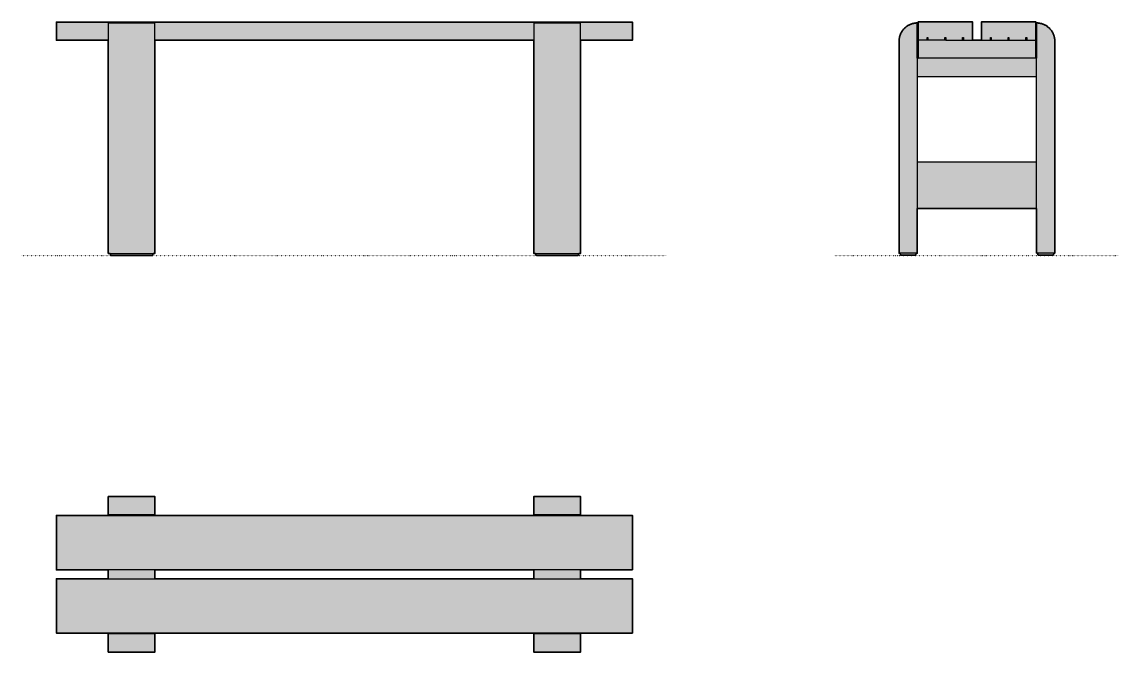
# Model space of a CAD drawing. Header units: millimetres. Extents: x 0 to 2114, y -765 to 450.
import ezdxf

# ---------------------------------------------------------------- set-up
doc = ezdxf.new("R2010")
doc.units = ezdxf.units.MM
doc.linetypes.add('Dots', pattern=[1, 0, -1])
doc.layers.add('Blocks', color=7, linetype='Continuous')
doc.layers.add('Blocks$Fill', color=7, linetype='Continuous', true_color=0xffffff)
for name, color, linetype, lineweight, true_color in [('Blocks$Inner', 7, 'Continuous', 25, 0x007f00), ('Blocks$Outline', 7, 'Continuous', 35, 0xff3f3f), ('Groud', 7, 'Dots', 25, 0x243775)]:
    doc.layers.add(name, color=color, linetype=linetype, lineweight=lineweight, true_color=true_color)

# ---------------------------------------------------------------- blocks, each defined once
blk = doc.blocks.new('Weekday Bench 111 Side')
at = {"layer": 'Blocks$Fill'}
h = blk.add_hatch(color=256, dxfattribs=at)
h.paths.add_polyline_path([(160.4, 380.4), (158.9, 380.4), (158.9, 448.4), (157.7, 448.4), (156.5, 448.4), (155.3, 448.3), (154.1, 448.1), (152.9, 447.9), (151.7, 447.7), (150.6, 447.4), (149.4, 447.1), (148.3, 446.8), (147.1, 446.4), (146, 446), (144.9, 445.5), (143.8, 445.1), (142.8, 444.5), (141.7, 444), (140.7, 443.3), (139.7, 442.7), (138.7, 442), (137.7, 441.3), (136.8, 440.6), (135.9, 439.8), (135, 439), (134.1, 438.2), (133.3, 437.3), (132.5, 436.4), (131.7, 435.5), (131, 434.6), (130.3, 433.6), (129.6, 432.6), (128.9, 431.6), (128.3, 430.6), (127.8, 429.5), (127.2, 428.5), (126.8, 427.4), (126.3, 426.3), (125.9, 425.2), (125.5, 424), (125.2, 422.9), (124.8, 421.7), (124.6, 420.6), (124.4, 419.4), (124.2, 418.2), (124, 417), (123.9, 415.8), (123.9, 414.6), (123.9, 4.4), (125.9, 4.4), (126.3, 1.7), (126.3, 1.6), (126.3, 1.6), (126.3, 1.5), (126.3, 1.5), (126.4, 1.4), (126.4, 1.4), (126.4, 1.3), (126.4, 1.3), (126.4, 1.2), (126.5, 1.2), (126.5, 1.1), (126.5, 1.1), (126.6, 1.1), (126.6, 1), (126.6, 1), (126.6, 0.9), (126.7, 0.9), (126.7, 0.9), (126.8, 0.8), (126.8, 0.8), (126.8, 0.8), (126.9, 0.7), (126.9, 0.7), (127, 0.7), (127, 0.7), (127, 0.6), (127.1, 0.6), (127.1, 0.6), (127.2, 0.6), (127.2, 0.5), (127.3, 0.5), (127.3, 0.5), (127.4, 0.5), (127.4, 0.5), (127.5, 0.5), (127.5, 0.5), (127.6, 0.5), (127.6, 0.5), (127.7, 0.4), (127.7, 0.4), (155, 0.4), (155, 0.4), (155.1, 0.5), (155.1, 0.5), (155.2, 0.5), (155.2, 0.5), (155.3, 0.5), (155.3, 0.5), (155.4, 0.5), (155.4, 0.5), (155.5, 0.6), (155.5, 0.6), (155.6, 0.6), (155.6, 0.6), (155.7, 0.6), (155.7, 0.7), (155.8, 0.7), (155.8, 0.7), (155.9, 0.8), (155.9, 0.8), (155.9, 0.8), (156, 0.9), (156, 0.9), (156, 0.9), (156.1, 1), (156.1, 1), (156.1, 1), (156.2, 1.1), (156.2, 1.1), (156.2, 1.2), (156.3, 1.2), (156.3, 1.3), (156.3, 1.3), (156.3, 1.4), (156.3, 1.4), (156.4, 1.5), (156.4, 1.5), (156.4, 1.6), (156.4, 1.6), (156.4, 1.7), (156.9, 4.4), (158.9, 4.4), (158.9, 90.4), (158.9, 90.4), (388.9, 90.4), (388.9, 4.4), (390.9, 4.4), (391.3, 1.7), (391.3, 1.6), (391.3, 1.6), (391.3, 1.5), (391.3, 1.5), (391.4, 1.4), (391.4, 1.4), (391.4, 1.3), (391.4, 1.3), (391.4, 1.2), (391.5, 1.2), (391.5, 1.1), (391.5, 1.1), (391.6, 1.1), (391.6, 1), (391.6, 1), (391.6, 0.9), (391.7, 0.9), (391.7, 0.9), (391.8, 0.8), (391.8, 0.8), (391.8, 0.8), (391.9, 0.7), (391.9, 0.7), (392, 0.7), (392, 0.7), (392, 0.6), (392.1, 0.6), (392.1, 0.6), (392.2, 0.6), (392.2, 0.5), (392.3, 0.5), (392.3, 0.5), (392.4, 0.5), (392.4, 0.5), (392.5, 0.5), (392.5, 0.5), (392.6, 0.5), (392.6, 0.5), (392.7, 0.4), (392.7, 0.4), (420, 0.4), (420, 0.4), (420.1, 0.5), (420.1, 0.5), (420.2, 0.5), (420.2, 0.5), (420.3, 0.5), (420.3, 0.5), (420.4, 0.5), (420.4, 0.5), (420.5, 0.5), (420.5, 0.6), (420.6, 0.6), (420.6, 0.6), (420.7, 0.6), (420.7, 0.7), (420.7, 0.7), (420.8, 0.7), (420.8, 0.7), (420.9, 0.8), (420.9, 0.8), (420.9, 0.8), (421, 0.9), (421, 0.9), (421.1, 0.9), (421.1, 1), (421.1, 1), (421.2, 1.1), (421.2, 1.1), (421.2, 1.1), (421.2, 1.2), (421.3, 1.2), (421.3, 1.3), (421.3, 1.3), (421.3, 1.4), (421.3, 1.4), (421.4, 1.5), (421.4, 1.5), (421.4, 1.6), (421.4, 1.6), (421.4, 1.7), (421.9, 4.4), (423.9, 4.4), (423.9, 413.4), (423.8, 414.6), (423.8, 415.8), (423.7, 417), (423.5, 418.2), (423.3, 419.4), (423.1, 420.6), (422.9, 421.7), (422.6, 422.9), (422.2, 424), (421.8, 425.2), (421.4, 426.3), (421, 427.4), (420.5, 428.5), (419.9, 429.5), (419.4, 430.6), (418.8, 431.6), (418.1, 432.6), (417.4, 433.6), (416.7, 434.6), (416, 435.5), (415.2, 436.4), (414.4, 437.3), (413.6, 438.2), (412.7, 439), (411.9, 439.8), (410.9, 440.6), (410, 441.3), (409, 442), (408, 442.7), (407, 443.3), (406, 444), (405, 444.5), (403.9, 445.1), (402.8, 445.5), (401.7, 446), (400.6, 446.4), (399.4, 446.8), (398.3, 447.1), (397.1, 447.4), (396, 447.7), (394.8, 447.9), (393.6, 448.1), (392.4, 448.3), (391.2, 448.4), (390, 448.4), (388.9, 448.4), (388.9, 380.4), (387.4, 380.4), (387.4, 415.4), (387.4, 450.4), (282.4, 450.4), (282.4, 415.4), (265.4, 415.4), (265.4, 450.4), (160.4, 450.4), (160.4, 415.4)], flags=0)
h.paths.add_polyline_path([(388.9, 345.4), (388.9, 180.4), (158.9, 180.4), (158.9, 345.4)], flags=0)
at = {"layer": 'Blocks$Inner'}
for p, q in [((388.9, 380.4), (158.9, 380.4)), ((158.9, 345.4), (388.9, 345.4)), ((158.9, 180.4), (388.9, 180.4)), ((158.9, 90.4), (388.9, 90.4))]:
    blk.add_line(p, q, dxfattribs=at)
for points in [[(265.4, 415.4), (265.4, 450.4), (160.4, 450.4), (160.4, 415.4), (160.4, 380.4)], [(387.4, 380.4), (387.4, 415.4), (387.4, 450.4), (282.4, 450.4), (282.4, 415.4), (300, 415.4), (301.5, 415.4), (334.1, 415.4), (335.6, 415.4)], [(213.6, 415.4), (212.1, 415.4), (179.5, 415.4), (178, 415.4), (160.4, 415.4)], [(178, 415.4), (178, 420.6), (179.5, 420.6), (179.5, 415.4)], [(212.1, 415.4), (212.1, 420.6), (213.6, 420.6), (213.6, 415.4), (246.2, 415.4), (247.7, 415.4), (265.4, 415.4), (282.4, 415.4)], [(246.2, 415.4), (246.2, 420.6), (247.7, 420.6), (247.7, 415.4)], [(300, 415.4), (300, 420.6), (301.5, 420.6), (301.5, 415.4)], [(334.1, 415.4), (334.1, 420.6), (335.6, 420.6), (335.6, 415.4), (368.2, 415.4), (369.7, 415.4)], [(368.2, 415.4), (368.2, 420.6), (369.7, 420.6), (369.7, 415.4), (387.4, 415.4)], [(125.9, 4.4), (126.3, 1.7), (126.3, 1.7), (126.3, 1.6), (126.3, 1.6), (126.3, 1.5), (126.3, 1.5), (126.4, 1.4), (126.4, 1.4), (126.4, 1.3), (126.4, 1.3), (126.4, 1.2), (126.5, 1.2), (126.5, 1.1), (126.5, 1.1), (126.6, 1.1), (126.6, 1), (126.6, 1), (126.6, 0.9), (126.7, 0.9), (126.7, 0.9), (126.8, 0.8), (126.8, 0.8), (126.8, 0.8), (126.9, 0.7), (126.9, 0.7), (127, 0.7), (127, 0.7), (127, 0.6), (127.1, 0.6), (127.1, 0.6), (127.2, 0.6), (127.2, 0.5), (127.3, 0.5), (127.3, 0.5), (127.4, 0.5), (127.4, 0.5), (127.5, 0.5), (127.5, 0.5), (127.6, 0.5), (127.6, 0.5), (127.7, 0.4), (127.7, 0.4), (127.8, 0.4), (127.9, 0.4), (128.9, 0.4), (129.2, 0.4), (153.5, 0.4), (153.8, 0.4), (154.8, 0.4), (154.9, 0.4), (155, 0.4), (155, 0.4), (155.1, 0.5), (155.1, 0.5), (155.2, 0.5), (155.2, 0.5), (155.3, 0.5), (155.3, 0.5), (155.4, 0.5), (155.4, 0.5), (155.5, 0.6), (155.5, 0.6), (155.6, 0.6), (155.6, 0.6), (155.7, 0.6), (155.7, 0.7), (155.8, 0.7), (155.8, 0.7), (155.9, 0.8), (155.9, 0.8), (155.9, 0.8), (156, 0.9), (156, 0.9), (156, 0.9), (156.1, 1), (156.1, 1), (156.1, 1), (156.2, 1.1), (156.2, 1.1), (156.2, 1.2), (156.3, 1.2), (156.3, 1.3), (156.3, 1.3), (156.3, 1.4), (156.3, 1.4), (156.4, 1.5), (156.4, 1.5), (156.4, 1.6), (156.4, 1.6), (156.4, 1.7), (156.4, 1.7), (156.9, 4.4)], [(421.9, 4.4), (421.4, 1.7), (421.4, 1.7), (421.4, 1.6), (421.4, 1.6), (421.4, 1.5), (421.4, 1.5), (421.3, 1.4), (421.3, 1.4), (421.3, 1.3), (421.3, 1.3), (421.3, 1.2), (421.2, 1.2), (421.2, 1.1), (421.2, 1.1), (421.2, 1.1), (421.1, 1), (421.1, 1), (421.1, 0.9), (421, 0.9), (421, 0.9), (420.9, 0.8), (420.9, 0.8), (420.9, 0.8), (420.8, 0.7), (420.8, 0.7), (420.7, 0.7), (420.7, 0.7), (420.7, 0.6), (420.6, 0.6), (420.6, 0.6), (420.5, 0.6), (420.5, 0.5), (420.4, 0.5), (420.4, 0.5), (420.3, 0.5), (420.3, 0.5), (420.2, 0.5), (420.2, 0.5), (420.1, 0.5), (420.1, 0.5), (420, 0.4), (420, 0.4), (419.9, 0.4), (418.8, 0.4), (418.5, 0.4), (394.2, 0.4), (393.9, 0.4), (392.9, 0.4), (392.8, 0.4), (392.7, 0.4), (392.7, 0.4), (392.6, 0.5), (392.6, 0.5), (392.5, 0.5), (392.5, 0.5), (392.4, 0.5), (392.4, 0.5), (392.3, 0.5), (392.3, 0.5), (392.2, 0.5), (392.2, 0.6), (392.1, 0.6), (392.1, 0.6), (392, 0.6), (392, 0.7), (392, 0.7), (391.9, 0.7), (391.9, 0.7), (391.8, 0.8), (391.8, 0.8), (391.8, 0.8), (391.7, 0.9), (391.7, 0.9), (391.6, 0.9), (391.6, 1), (391.6, 1), (391.6, 1.1), (391.5, 1.1), (391.5, 1.1), (391.5, 1.2), (391.4, 1.2), (391.4, 1.3), (391.4, 1.3), (391.4, 1.4), (391.4, 1.4), (391.3, 1.5), (391.3, 1.5), (391.3, 1.6), (391.3, 1.6), (391.3, 1.7), (391.3, 1.7), (390.9, 4.4)]]:
    blk.add_lwpolyline(points, dxfattribs=at)
blk.add_lwpolyline([(388.9, 4.4), (388.9, 448.4), (390, 448.4), (391.2, 448.4), (392.4, 448.3), (393.6, 448.1), (394.8, 447.9), (396, 447.7), (397.1, 447.4), (398.3, 447.1), (399.4, 446.8), (400.6, 446.4), (401.7, 446), (402.8, 445.5), (403.9, 445.1), (405, 444.5), (406, 444), (407, 443.3), (408, 442.7), (409, 442), (410, 441.3), (410.9, 440.6), (411.9, 439.8), (412.7, 439), (413.6, 438.2), (414.4, 437.3), (415.2, 436.4), (416, 435.5), (416.7, 434.6), (417.4, 433.6), (418.1, 432.6), (418.8, 431.6), (419.4, 430.6), (419.9, 429.5), (420.5, 428.5), (421, 427.4), (421.4, 426.3), (421.8, 425.2), (422.2, 424), (422.6, 422.9), (422.9, 421.7), (423.1, 420.6), (423.3, 419.4), (423.5, 418.2), (423.7, 417), (423.8, 415.8), (423.8, 414.6), (423.9, 413.4), (423.9, 4.4)], close=True, dxfattribs=at)
for points in [[(141.7, 444), (142.8, 444.5)], [(142.8, 444.5), (143.8, 445.1)], [(143.8, 445.1), (144.9, 445.5)], [(144.9, 445.5), (146, 446)], [(146, 446), (147.1, 446.4)], [(147.1, 446.4), (148.3, 446.8)], [(148.3, 446.8), (149.4, 447.1)], [(149.4, 447.1), (150.6, 447.4)], [(150.6, 447.4), (151.7, 447.7)], [(151.7, 447.7), (152.9, 447.9)], [(152.9, 447.9), (154.1, 448.1)], [(154.1, 448.1), (155.3, 448.3)], [(155.3, 448.3), (156.5, 448.4)], [(156.5, 448.4), (157.7, 448.4)], [(157.7, 448.4), (158.9, 448.4)], [(158.9, 448.4), (158.9, 180.4)], [(124.8, 421.7), (125.2, 422.9)], [(125.2, 422.9), (125.5, 424)], [(125.5, 424), (125.9, 425.2)], [(125.9, 425.2), (126.3, 426.3)], [(126.3, 426.3), (126.8, 427.4)], [(126.8, 427.4), (127.2, 428.5)], [(127.2, 428.5), (127.8, 429.5)], [(127.8, 429.5), (128.3, 430.6)], [(128.3, 430.6), (128.9, 431.6)], [(128.9, 431.6), (129.6, 432.6)], [(129.6, 432.6), (130.3, 433.6)], [(130.3, 433.6), (131, 434.6)], [(131, 434.6), (131.7, 435.5)], [(131.7, 435.5), (132.5, 436.4)], [(132.5, 436.4), (133.3, 437.3)], [(133.3, 437.3), (134.1, 438.2)], [(134.1, 438.2), (135, 439)], [(135, 439), (135.9, 439.8)], [(135.9, 439.8), (136.8, 440.6)], [(136.8, 440.6), (137.7, 441.3)], [(137.7, 441.3), (138.7, 442)], [(138.7, 442), (139.7, 442.7)], [(139.7, 442.7), (140.7, 443.3)], [(140.7, 443.3), (141.7, 444)], [(123.9, 415.8), (124, 417)], [(123.9, 414.6), (123.9, 415.8)], [(123.9, 413.4), (123.9, 414.6)], [(123.9, 4.4), (123.9, 413.4)], [(124, 417), (124.2, 418.2)], [(124.2, 418.2), (124.4, 419.4)], [(124.4, 419.4), (124.6, 420.6)], [(124.6, 420.6), (124.8, 421.7)], [(158.9, 180.4), (158.9, 90.4)], [(158.9, 90.4), (158.9, 4.4)], [(158.9, 4.4), (123.9, 4.4)]]:
    blk.add_open_spline(points, degree=1, dxfattribs=at)
at = {"layer": 'Blocks$Outline'}
for points in [[(158.9, 380.4), (158.9, 448.4), (157.7, 448.4), (156.5, 448.4), (155.3, 448.3), (154.1, 448.1), (152.9, 447.9), (151.7, 447.7), (150.6, 447.4), (149.4, 447.1), (148.3, 446.8), (147.1, 446.4), (146, 446), (144.9, 445.5), (143.8, 445.1), (142.8, 444.5), (141.7, 444), (140.7, 443.3), (139.7, 442.7), (138.7, 442), (137.7, 441.3), (136.8, 440.6), (135.9, 439.8), (135, 439), (134.1, 438.2), (133.3, 437.3), (132.5, 436.4), (131.7, 435.5), (131, 434.6), (130.3, 433.6), (129.6, 432.6), (128.9, 431.6), (128.3, 430.6), (127.8, 429.5), (127.2, 428.5), (126.8, 427.4), (126.3, 426.3), (125.9, 425.2), (125.5, 424), (125.2, 422.9), (124.8, 421.7), (124.6, 420.6), (124.4, 419.4), (124.2, 418.2), (124, 417), (123.9, 415.8), (123.9, 414.6), (123.9, 413.4), (123.9, 4.4), (125.9, 4.4)], [(265.4, 415.4), (265.4, 450.4), (160.4, 450.4), (160.4, 415.4), (160.4, 380.4)], [(387.4, 380.4), (387.4, 415.4), (387.4, 450.4), (282.4, 450.4), (282.4, 415.4)], [(421.9, 4.4), (423.9, 4.4), (423.9, 413.4), (423.8, 414.6), (423.8, 415.8), (423.7, 417), (423.5, 418.2), (423.3, 419.4), (423.1, 420.6), (422.9, 421.7), (422.6, 422.9), (422.2, 424), (421.8, 425.2), (421.4, 426.3), (421, 427.4), (420.5, 428.5), (419.9, 429.5), (419.4, 430.6), (418.8, 431.6), (418.1, 432.6), (417.4, 433.6), (416.7, 434.6), (416, 435.5), (415.2, 436.4), (414.4, 437.3), (413.6, 438.2), (412.7, 439), (411.9, 439.8), (410.9, 440.6), (410, 441.3), (409, 442), (408, 442.7), (407, 443.3), (406, 444), (405, 444.5), (403.9, 445.1), (402.8, 445.5), (401.7, 446), (400.6, 446.4), (399.4, 446.8), (398.3, 447.1), (397.1, 447.4), (396, 447.7), (394.8, 447.9), (393.6, 448.1), (392.4, 448.3), (391.2, 448.4), (390, 448.4), (388.9, 448.4), (388.9, 380.4)], [(282.4, 415.4), (265.4, 415.4)], [(160.4, 380.4), (158.9, 380.4)], [(388.9, 380.4), (387.4, 380.4)], [(156.9, 4.4), (158.9, 4.4), (158.9, 90.4)], [(158.9, 90.4), (158.9, 90.4)], [(158.9, 90.4), (388.9, 90.4)], [(388.9, 90.4), (388.9, 4.4)], [(125.9, 4.4), (126.3, 1.7), (126.3, 1.7), (126.3, 1.6), (126.3, 1.6), (126.3, 1.5), (126.3, 1.5), (126.4, 1.4), (126.4, 1.4), (126.4, 1.3), (126.4, 1.3), (126.4, 1.2), (126.5, 1.2), (126.5, 1.1), (126.5, 1.1), (126.6, 1.1), (126.6, 1), (126.6, 1), (126.6, 0.9), (126.7, 0.9), (126.7, 0.9), (126.8, 0.8), (126.8, 0.8), (126.8, 0.8), (126.9, 0.7), (126.9, 0.7), (127, 0.7), (127, 0.7), (127, 0.6), (127.1, 0.6), (127.1, 0.6), (127.2, 0.6), (127.2, 0.5), (127.3, 0.5), (127.3, 0.5), (127.4, 0.5), (127.4, 0.5), (127.5, 0.5), (127.5, 0.5), (127.6, 0.5), (127.6, 0.5), (127.7, 0.4), (127.7, 0.4), (127.8, 0.4), (127.9, 0.4), (128.9, 0.4), (129.2, 0.4), (153.5, 0.4), (153.8, 0.4), (154.8, 0.4), (154.9, 0.4), (155, 0.4), (155, 0.4), (155.1, 0.5), (155.1, 0.5), (155.2, 0.5), (155.2, 0.5), (155.3, 0.5), (155.3, 0.5), (155.4, 0.5), (155.4, 0.5), (155.5, 0.6), (155.5, 0.6), (155.6, 0.6), (155.6, 0.6), (155.7, 0.6), (155.7, 0.7), (155.8, 0.7), (155.8, 0.7), (155.9, 0.8), (155.9, 0.8), (155.9, 0.8), (156, 0.9), (156, 0.9), (156, 0.9), (156.1, 1), (156.1, 1), (156.1, 1), (156.2, 1.1), (156.2, 1.1), (156.2, 1.2), (156.3, 1.2), (156.3, 1.3), (156.3, 1.3), (156.3, 1.4), (156.3, 1.4), (156.4, 1.5), (156.4, 1.5), (156.4, 1.6), (156.4, 1.6), (156.4, 1.7), (156.4, 1.7), (156.9, 4.4)], [(388.9, 4.4), (390.9, 4.4)], [(390.9, 4.4), (391.3, 1.7), (391.3, 1.7), (391.3, 1.6), (391.3, 1.6), (391.3, 1.5), (391.3, 1.5), (391.4, 1.4), (391.4, 1.4), (391.4, 1.3), (391.4, 1.3), (391.4, 1.2), (391.5, 1.2), (391.5, 1.1), (391.5, 1.1), (391.6, 1.1), (391.6, 1), (391.6, 1), (391.6, 0.9), (391.7, 0.9), (391.7, 0.9), (391.8, 0.8), (391.8, 0.8), (391.8, 0.8), (391.9, 0.7), (391.9, 0.7), (392, 0.7), (392, 0.7), (392, 0.6), (392.1, 0.6), (392.1, 0.6), (392.2, 0.6), (392.2, 0.5), (392.3, 0.5), (392.3, 0.5), (392.4, 0.5), (392.4, 0.5), (392.5, 0.5), (392.5, 0.5), (392.6, 0.5), (392.6, 0.5), (392.7, 0.4), (392.7, 0.4), (392.8, 0.4), (392.9, 0.4), (393.9, 0.4), (394.2, 0.4), (418.5, 0.4), (418.8, 0.4), (419.9, 0.4), (420, 0.4), (420, 0.4), (420.1, 0.5), (420.1, 0.5), (420.2, 0.5), (420.2, 0.5), (420.3, 0.5), (420.3, 0.5), (420.4, 0.5), (420.4, 0.5), (420.5, 0.5), (420.5, 0.6), (420.6, 0.6), (420.6, 0.6), (420.7, 0.6), (420.7, 0.7), (420.7, 0.7), (420.8, 0.7), (420.8, 0.7), (420.9, 0.8), (420.9, 0.8), (420.9, 0.8), (421, 0.9), (421, 0.9), (421.1, 0.9), (421.1, 1), (421.1, 1), (421.2, 1.1), (421.2, 1.1), (421.2, 1.1), (421.2, 1.2), (421.3, 1.2), (421.3, 1.3), (421.3, 1.3), (421.3, 1.4), (421.3, 1.4), (421.4, 1.5), (421.4, 1.5), (421.4, 1.6), (421.4, 1.6), (421.4, 1.7), (421.4, 1.7), (421.9, 4.4)]]:
    blk.add_lwpolyline(points, dxfattribs=at)
blk = doc.blocks.new('Weekday Bench 111 Top')
at = {"layer": 'Blocks$Fill'}
h = blk.add_hatch(color=256, dxfattribs=at)
h.paths.add_polyline_path([(137.8, -531.9), (137.8, -631.9), (242.8, -631.9), (242.8, -531.9), (259.8, -531.9), (259.8, -631.9), (364.8, -631.9), (364.8, -531.9), (401.3, -531.9), (401.3, -441.9), (366.3, -441.9), (364.8, -441.9), (364.8, 288.1), (401.3, 288.1), (401.3, 378.1), (366.3, 378.1), (364.8, 378.1), (364.8, 478.1), (259.8, 478.1), (259.8, 378.1), (242.8, 378.1), (242.8, 478.1), (137.8, 478.1), (137.8, 378.1), (101.3, 378.1), (101.3, 288.1), (136.3, 288.1), (137.8, 288.1), (137.8, -441.9), (101.3, -441.9), (101.3, -531.9), (136.3, -531.9)], flags=0)
h.paths.add_polyline_path([(259.8, 288.1), (259.8, -441.9), (242.8, -441.9), (242.8, 288.1)], flags=0)
at = {"layer": 'Blocks$Inner'}
for p, q in [((136.3, 288.1), (136.3, 378.1)), ((242.8, 378.1), (259.8, 378.1)), ((366.3, 378.1), (366.3, 288.1)), ((242.8, 288.1), (259.8, 288.1)), ((136.3, -531.9), (136.3, -441.9)), ((366.3, -441.9), (366.3, -531.9))]:
    blk.add_line(p, q, dxfattribs=at)
for points in [[(242.8, 478.1), (242.8, -631.9), (137.8, -631.9), (137.8, 478.1)], [(364.8, 478.1), (364.8, -631.9), (259.8, -631.9), (259.8, 478.1)]]:
    blk.add_lwpolyline(points, close=True, dxfattribs=at)
for points in [[(137.8, 378.1), (136.3, 378.1), (101.3, 378.1), (101.3, 288.1), (136.3, 288.1), (137.8, 288.1)], [(364.8, 288.1), (366.3, 288.1), (401.3, 288.1), (401.3, 378.1), (366.3, 378.1), (364.8, 378.1)], [(137.8, -441.9), (136.3, -441.9), (101.3, -441.9), (101.3, -531.9), (136.3, -531.9), (137.8, -531.9)], [(259.8, -441.9), (242.8, -441.9)], [(364.8, -531.9), (366.3, -531.9), (401.3, -531.9), (401.3, -441.9), (366.3, -441.9), (364.8, -441.9)], [(259.8, -531.9), (242.8, -531.9)]]:
    blk.add_lwpolyline(points, dxfattribs=at)
at = {"layer": 'Blocks$Outline'}
for points in [[(242.8, 478.1), (137.8, 478.1), (137.8, 378.1)], [(242.8, 378.1), (242.8, 478.1)], [(364.8, 478.1), (259.8, 478.1), (259.8, 378.1)], [(364.8, 378.1), (364.8, 478.1)], [(137.8, 378.1), (136.3, 378.1), (101.3, 378.1), (101.3, 288.1), (136.3, 288.1), (137.8, 288.1)], [(259.8, 378.1), (242.8, 378.1)], [(364.8, 288.1), (366.3, 288.1), (401.3, 288.1), (401.3, 378.1), (366.3, 378.1), (364.8, 378.1)], [(137.8, 288.1), (137.8, -441.9)], [(242.8, -441.9), (242.8, 288.1)], [(242.8, 288.1), (259.8, 288.1)], [(259.8, 288.1), (259.8, -441.9)], [(364.8, -441.9), (364.8, 288.1)], [(137.8, -441.9), (136.3, -441.9), (101.3, -441.9), (101.3, -531.9), (136.3, -531.9), (137.8, -531.9)], [(259.8, -441.9), (242.8, -441.9)], [(364.8, -531.9), (366.3, -531.9), (401.3, -531.9), (401.3, -441.9), (366.3, -441.9), (364.8, -441.9)], [(137.8, -531.9), (137.8, -631.9), (242.8, -631.9), (242.8, -531.9)], [(242.8, -531.9), (259.8, -531.9)], [(259.8, -531.9), (259.8, -631.9), (364.8, -631.9), (364.8, -531.9)]]:
    blk.add_lwpolyline(points, dxfattribs=at)
blk = doc.blocks.new('Weekday Bench 111 Front')
at = {"layer": 'Blocks$Fill'}
blk.add_hatch(color=256, dxfattribs=at).paths.add_polyline_path([(166.4, 415), (66.4, 415), (66.4, 450), (1176.4, 450), (1176.4, 415), (1076.4, 415), (1076.4, 4), (1072.9, 4), (1072.5, 1.2), (1072.5, 1.2), (1072.5, 1.1), (1072.4, 1.1), (1072.4, 1), (1072.4, 1), (1072.4, 0.9), (1072.4, 0.9), (1072.4, 0.8), (1072.3, 0.8), (1072.3, 0.7), (1072.3, 0.7), (1072.2, 0.6), (1072.2, 0.6), (1072.2, 0.6), (1072.2, 0.5), (1072.1, 0.5), (1072.1, 0.4), (1072, 0.4), (1072, 0.4), (1072, 0.3), (1071.9, 0.3), (1071.9, 0.3), (1071.8, 0.3), (1071.8, 0.2), (1071.8, 0.2), (1071.7, 0.2), (1071.7, 0.1), (1071.6, 0.1), (1071.6, 0.1), (1071.5, 0.1), (1071.5, 0.1), (1071.4, 0.1), (1071.4, 0), (1071.3, 0), (1071.3, 0), (1071.2, 0), (1071.2, 0), (1071.1, 0), (1071.1, 0), (1071, 0), (991.8, 0), (991.7, 0), (991.7, 0), (991.6, 0), (991.6, 0), (991.5, 0), (991.5, 0), (991.4, 0.1), (991.4, 0.1), (991.3, 0.1), (990.8, 0.4), (990.8, 0.4), (990.8, 0.5), (990.7, 0.5), (990.7, 0.5), (990.7, 0.6), (990.6, 0.6), (990.6, 0.7), (990.6, 0.7), (990.5, 0.7), (990.5, 0.8), (990.5, 0.8), (990.5, 0.9), (990.5, 0.9), (990.4, 1), (990.4, 1), (990.4, 1.1), (990.4, 1.1), (990.4, 1.2), (990.4, 1.2), (990.4, 1.3), (989.9, 4), (986.4, 4), (986.4, 413), (986.4, 415), (256.4, 415), (256.4, 4), (252.9, 4), (252.5, 1.2), (252.5, 1.2), (252.5, 1.1), (252.4, 1.1), (252.4, 1), (252.4, 1), (252.4, 0.9), (252.4, 0.9), (252.4, 0.8), (252.3, 0.8), (252.3, 0.7), (252.3, 0.7), (252.3, 0.7), (252.2, 0.6), (252.2, 0.6), (252.2, 0.5), (252.1, 0.5), (252.1, 0.5), (252, 0.4), (252, 0.4), (251.9, 0.3), (251.9, 0.3), (251.9, 0.3), (251.8, 0.2), (251.8, 0.2), (251.7, 0.2), (251.7, 0.2), (251.6, 0.1), (251.6, 0.1), (251.6, 0.1), (251.5, 0.1), (251.5, 0.1), (251.4, 0.1), (251.4, 0), (251.3, 0), (251.3, 0), (251.2, 0), (251.2, 0), (251.1, 0), (251.1, 0), (251, 0), (171.8, 0), (171.7, 0), (171.7, 0), (171.6, 0), (171.6, 0), (171.5, 0), (171.5, 0), (171.4, 0.1), (171.4, 0.1), (171.3, 0.1), (171.3, 0.1), (171.3, 0.1), (171.2, 0.1), (171.2, 0.2), (171.1, 0.2), (171.1, 0.2), (171, 0.2), (171, 0.3), (170.9, 0.3), (170.9, 0.3), (170.9, 0.4), (170.8, 0.4), (170.8, 0.4), (170.8, 0.5), (170.7, 0.5), (170.7, 0.5), (170.7, 0.6), (170.6, 0.6), (170.6, 0.7), (170.6, 0.7), (170.5, 0.7), (170.5, 0.8), (170.5, 0.8), (170.5, 0.9), (170.5, 0.9), (170.4, 1), (170.4, 1), (170.4, 1.1), (170.4, 1.1), (170.4, 1.2), (170.4, 1.2), (170.4, 1.3), (169.9, 4), (166.4, 4), (166.4, 413)], flags=0)
at = {"layer": 'Blocks$Inner'}
for points in [[(1076.4, 415), (1176.4, 415), (1176.4, 450), (66.4, 450), (66.4, 415), (166.4, 415)], [(256.4, 415), (986.4, 415)], [(252.9, 4), (252.5, 1.3), (252.5, 1.2), (252.5, 1.2), (252.5, 1.1), (252.4, 1.1), (252.4, 1), (252.4, 1), (252.4, 0.9), (252.4, 0.9), (252.4, 0.8), (252.3, 0.8), (252.3, 0.7), (252.3, 0.7), (252.3, 0.7), (252.2, 0.6), (252.2, 0.6), (252.2, 0.5), (252.1, 0.5), (252.1, 0.5), (252.1, 0.4), (252, 0.4), (252, 0.4), (251.9, 0.3), (251.9, 0.3), (251.9, 0.3), (251.8, 0.2), (251.8, 0.2), (251.7, 0.2), (251.7, 0.2), (251.6, 0.1), (251.6, 0.1), (251.6, 0.1), (251.5, 0.1), (251.5, 0.1), (251.4, 0.1), (251.4, 0), (251.3, 0), (251.3, 0), (251.2, 0), (251.2, 0), (251.1, 0), (251.1, 0), (251, 0), (249.9, 0), (249.5, 0), (173.3, 0), (173, 0), (171.9, 0), (171.8, 0), (171.8, 0), (171.7, 0), (171.7, 0), (171.6, 0), (171.6, 0), (171.5, 0), (171.5, 0), (171.4, 0.1), (171.4, 0.1), (171.3, 0.1), (171.3, 0.1), (171.3, 0.1), (171.2, 0.1), (171.2, 0.2), (171.1, 0.2), (171.1, 0.2), (171, 0.2), (171, 0.3), (170.9, 0.3), (170.9, 0.3), (170.9, 0.4), (170.8, 0.4), (170.8, 0.4), (170.8, 0.5), (170.7, 0.5), (170.7, 0.5), (170.7, 0.6), (170.6, 0.6), (170.6, 0.7), (170.6, 0.7), (170.5, 0.7), (170.5, 0.8), (170.5, 0.8), (170.5, 0.9), (170.5, 0.9), (170.4, 1), (170.4, 1), (170.4, 1.1), (170.4, 1.1), (170.4, 1.2), (170.4, 1.2), (170.4, 1.3), (169.9, 4)], [(1072.9, 4), (1072.5, 1.3), (1072.5, 1.2), (1072.5, 1.2), (1072.5, 1.1), (1072.4, 1.1), (1072.4, 1), (1072.4, 1), (1072.4, 0.9), (1072.4, 0.9), (1072.4, 0.8), (1072.3, 0.8), (1072.3, 0.7), (1072.3, 0.7), (1072.2, 0.6), (1072.2, 0.6), (1072.2, 0.6), (1072.2, 0.5), (1072.1, 0.5), (1072.1, 0.4), (1072, 0.4), (1072, 0.4), (1072, 0.3), (1071.9, 0.3), (1071.9, 0.3), (1071.8, 0.3), (1071.8, 0.2), (1071.8, 0.2), (1071.7, 0.2), (1071.7, 0.1), (1071.6, 0.1), (1071.6, 0.1), (1071.5, 0.1), (1071.5, 0.1), (1071.4, 0.1), (1071.4, 0), (1071.3, 0), (1071.3, 0), (1071.2, 0), (1071.2, 0), (1071.1, 0), (1071.1, 0), (1071, 0), (1070.9, 0), (1069.9, 0), (1069.5, 0), (993.3, 0), (993, 0), (991.9, 0), (991.8, 0), (991.8, 0), (991.7, 0), (991.7, 0), (991.6, 0), (991.6, 0), (991.5, 0), (991.5, 0), (991.4, 0.1), (991.4, 0.1), (991.3, 0.1), (990.8, 0.4), (990.8, 0.4), (990.8, 0.5), (990.7, 0.5), (990.7, 0.5), (990.7, 0.6), (990.6, 0.6), (990.6, 0.7), (990.6, 0.7), (990.5, 0.7), (990.5, 0.8), (990.5, 0.8), (990.5, 0.9), (990.5, 0.9), (990.4, 1), (990.4, 1), (990.4, 1.1), (990.4, 1.1), (990.4, 1.2), (990.4, 1.2), (990.4, 1.3), (989.9, 4)]]:
    blk.add_lwpolyline(points, dxfattribs=at)
for points in [[(166.4, 448), (166.4, 413), (166.4, 4), (256.4, 4), (256.4, 413), (256.4, 448)], [(986.4, 448), (986.4, 413), (986.4, 4), (1076.4, 4), (1076.4, 413), (1076.4, 448)]]:
    blk.add_lwpolyline(points, close=True, dxfattribs=at)
at = {"layer": 'Blocks$Outline'}
for points in [[(166.4, 415), (66.4, 415), (66.4, 450), (1176.4, 450), (1176.4, 415), (1076.4, 415)], [(169.9, 4), (166.4, 4), (166.4, 413), (166.4, 415)], [(256.4, 415), (256.4, 413), (256.4, 4), (252.9, 4)], [(986.4, 415), (256.4, 415)], [(989.9, 4), (986.4, 4), (986.4, 413), (986.4, 415)], [(1076.4, 415), (1076.4, 413), (1076.4, 4), (1072.9, 4)], [(252.1, 0.5), (252.1, 0.4), (252, 0.4), (252, 0.4), (251.9, 0.3), (251.9, 0.3), (251.9, 0.3), (251.8, 0.2), (251.8, 0.2), (251.7, 0.2), (251.7, 0.2), (251.6, 0.1), (251.6, 0.1), (251.6, 0.1), (251.5, 0.1), (251.5, 0.1), (251.4, 0.1), (251.4, 0), (251.3, 0), (251.3, 0), (251.2, 0), (251.2, 0), (251.1, 0), (251.1, 0), (251, 0), (249.9, 0), (249.5, 0), (173.3, 0), (173, 0), (171.9, 0), (171.8, 0), (171.8, 0), (171.7, 0), (171.7, 0), (171.6, 0), (171.6, 0), (171.5, 0), (171.5, 0), (171.4, 0.1), (171.4, 0.1), (171.3, 0.1), (171.3, 0.1), (171.3, 0.1), (171.2, 0.1), (171.2, 0.2), (171.1, 0.2), (171.1, 0.2), (171, 0.2), (171, 0.3), (170.9, 0.3), (170.9, 0.3), (170.9, 0.4), (170.8, 0.4), (170.8, 0.4), (170.8, 0.5), (170.7, 0.5), (170.7, 0.5), (170.7, 0.6), (170.6, 0.6), (170.6, 0.7), (170.6, 0.7), (170.5, 0.7), (170.5, 0.8), (170.5, 0.8), (170.5, 0.9), (170.5, 0.9), (170.4, 1), (170.4, 1), (170.4, 1.1), (170.4, 1.1), (170.4, 1.2), (170.4, 1.2), (170.4, 1.3), (169.9, 4)], [(252.9, 4), (252.5, 1.3), (252.5, 1.2), (252.5, 1.2), (252.5, 1.1), (252.4, 1.1), (252.4, 1), (252.4, 1), (252.4, 0.9), (252.4, 0.9), (252.4, 0.8), (252.3, 0.8), (252.3, 0.7), (252.3, 0.7), (252.3, 0.7), (252.2, 0.6), (252.2, 0.6), (252.2, 0.5), (252.1, 0.5), (252.1, 0.5)], [(991.3, 0.1), (990.8, 0.4), (990.8, 0.4), (990.8, 0.5), (990.7, 0.5), (990.7, 0.5), (990.7, 0.6), (990.6, 0.6), (990.6, 0.7), (990.6, 0.7), (990.5, 0.7), (990.5, 0.8), (990.5, 0.8), (990.5, 0.9), (990.5, 0.9), (990.4, 1), (990.4, 1), (990.4, 1.1), (990.4, 1.1), (990.4, 1.2), (990.4, 1.2), (990.4, 1.3), (989.9, 4)], [(1072.9, 4), (1072.5, 1.3), (1072.5, 1.2), (1072.5, 1.2), (1072.5, 1.1), (1072.4, 1.1), (1072.4, 1), (1072.4, 1), (1072.4, 0.9), (1072.4, 0.9), (1072.4, 0.8), (1072.3, 0.8), (1072.3, 0.7), (1072.3, 0.7), (1072.2, 0.6), (1072.2, 0.6), (1072.2, 0.6), (1072.2, 0.5), (1072.1, 0.5), (1072.1, 0.4), (1072, 0.4), (1072, 0.4), (1072, 0.3), (1071.9, 0.3), (1071.9, 0.3), (1071.8, 0.3), (1071.8, 0.2), (1071.8, 0.2), (1071.7, 0.2), (1071.7, 0.1), (1071.6, 0.1), (1071.6, 0.1), (1071.5, 0.1), (1071.5, 0.1), (1071.4, 0.1), (1071.4, 0), (1071.3, 0), (1071.3, 0), (1071.2, 0), (1071.2, 0), (1071.1, 0), (1071.1, 0), (1071, 0), (1070.9, 0), (1069.9, 0), (1069.5, 0), (993.3, 0), (993, 0), (991.9, 0), (991.8, 0), (991.8, 0), (991.7, 0), (991.7, 0), (991.6, 0), (991.6, 0), (991.5, 0), (991.5, 0), (991.4, 0.1), (991.4, 0.1), (991.3, 0.1)]]:
    blk.add_lwpolyline(points, dxfattribs=at)

msp = doc.modelspace()

# ---------------------------------------------------------------- linework, layer by layer
at = {"layer": 'Groud'}
for points in [[(0, 0), (1242.9, 0)], [(1566.5, 0), (2114.2, 0)]]:
    msp.add_lwpolyline(points, dxfattribs=at)

# ---------------------------------------------------------------- block references
at = {"layer": 'Blocks'}
for name, p in [('Weekday Bench 111 Front', (0, 0)), ('Weekday Bench 111 Side', (1566.5, 0))]:
    msp.add_blockref(name, p, dxfattribs=at)
at = {"layer": 'Blocks', "rotation": 270.0000000000013}
msp.add_blockref('Weekday Bench 111 Top', (698.3, -363.5), dxfattribs=at)

doc.saveas('drawing.dxf')
